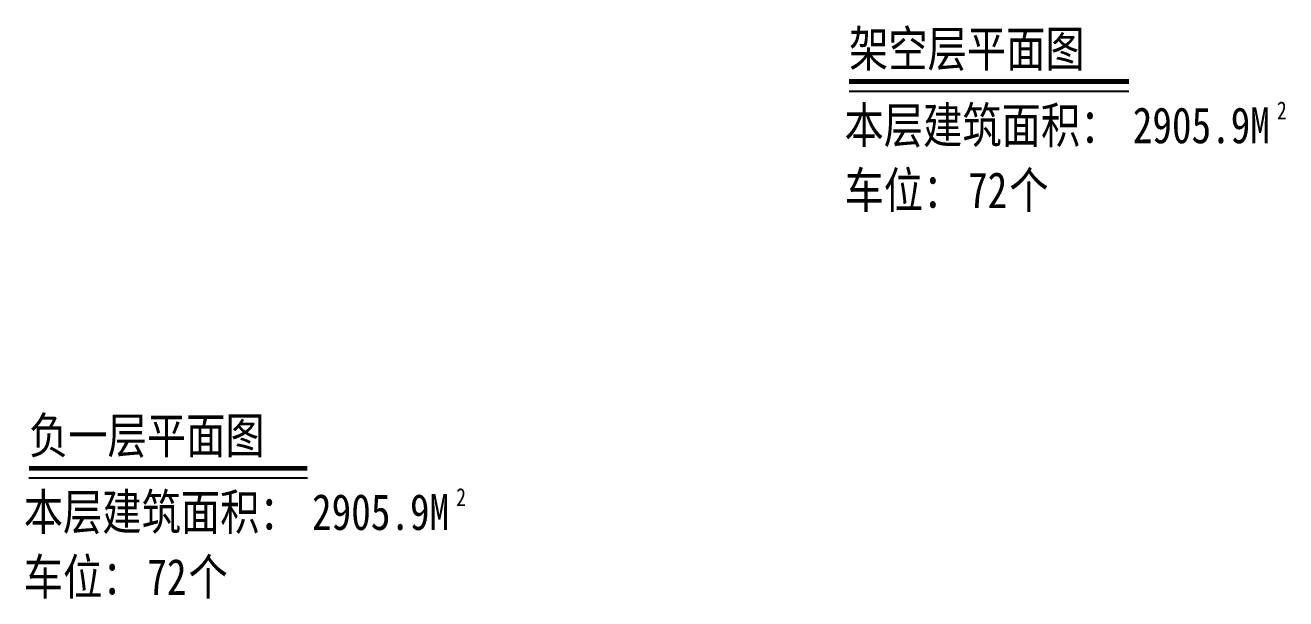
# Model space of a CAD drawing. Extents: x -6243262 to 3079315, y -2914302 to 172723.
# Drawn here: x -2096486 to -2068714, y -1155940 to -1143302 of the extents above; entities that cross this region are included whole.
import ezdxf

# ---------------------------------------------------------------- set-up
doc = ezdxf.new("R2010")
doc.units = 0
doc.header["$LTSCALE"] = 1000
doc.layers.add('0-柱网', color=2, linetype='Continuous')
doc.styles.add('-宋体', font='', dxfattribs={"width": 0.8})
doc.styles.get('-宋体').set_extended_font_data('SimSun')

msp = doc.modelspace()

# ---------------------------------------------------------------- linework, layer by layer
at = {"color": 8, "const_width": 105}
msp.add_lwpolyline([(-2078336.8, -1144542.1), (-2072169.7, -1144542.1)], dxfattribs=at)
at = {"color": 8}
msp.add_lwpolyline([(-2078336.8, -1144752.1), (-2072169.7, -1144752.1)], dxfattribs=at)
at = {"layer": '0-柱网', "color": 8, "const_width": 105}
msp.add_lwpolyline([(-2096403.1, -1153063.4), (-2090267.9, -1153063.4)], dxfattribs=at)
at = {"layer": '0-柱网', "color": 8}
msp.add_lwpolyline([(-2096403.1, -1153273.4), (-2090267.9, -1153273.4)], dxfattribs=at)

# ---------------------------------------------------------------- texts
at = {"color": 7, "style": '-宋体', "width": 0.8}
msp.add_text('架空层平面图', height=793.04, dxfattribs=at).set_placement((-2078336.8, -1144216.9))
at = {"color": 8, "style": '-宋体', "width": 0.8}
for s, height, p in [('本层建筑面积：', 793.04, (-2078436.2, -1145902.5)), ('2', 396.5, (-2068909.1, -1145377.5)), ('2905.9M', 793.04, (-2072084.8, -1145902.5)), ('车位：', 793.04, (-2078436.2, -1147332.4)), ('个', 793, (-2074806.8, -1147332.4)), ('72', 793.04, (-2075714.2, -1147332.4))]:
    msp.add_text(s, height=height, dxfattribs=at).set_placement(p)
at = {"layer": '0-柱网', "color": 7, "style": '-宋体', "width": 0.8}
msp.add_text('负一层平面图', height=793.04, dxfattribs=at).set_placement((-2096403.1, -1152738.2))
at = {"layer": '0-柱网', "color": 8, "style": '-宋体', "width": 0.8}
for s, height, p in [('本层建筑面积：', 793.04, (-2096518.5, -1154423.8)), ('2905.9M', 793.04, (-2090167.1, -1154423.8)), ('2', 396.5, (-2086991.4, -1153898.8)), ('车位：', 793.04, (-2096518.5, -1155853.7)), ('个', 793, (-2092889.1, -1155853.7)), ('72', 793.04, (-2093796.4, -1155853.7))]:
    msp.add_text(s, height=height, dxfattribs=at).set_placement(p)

doc.saveas('drawing.dxf')
